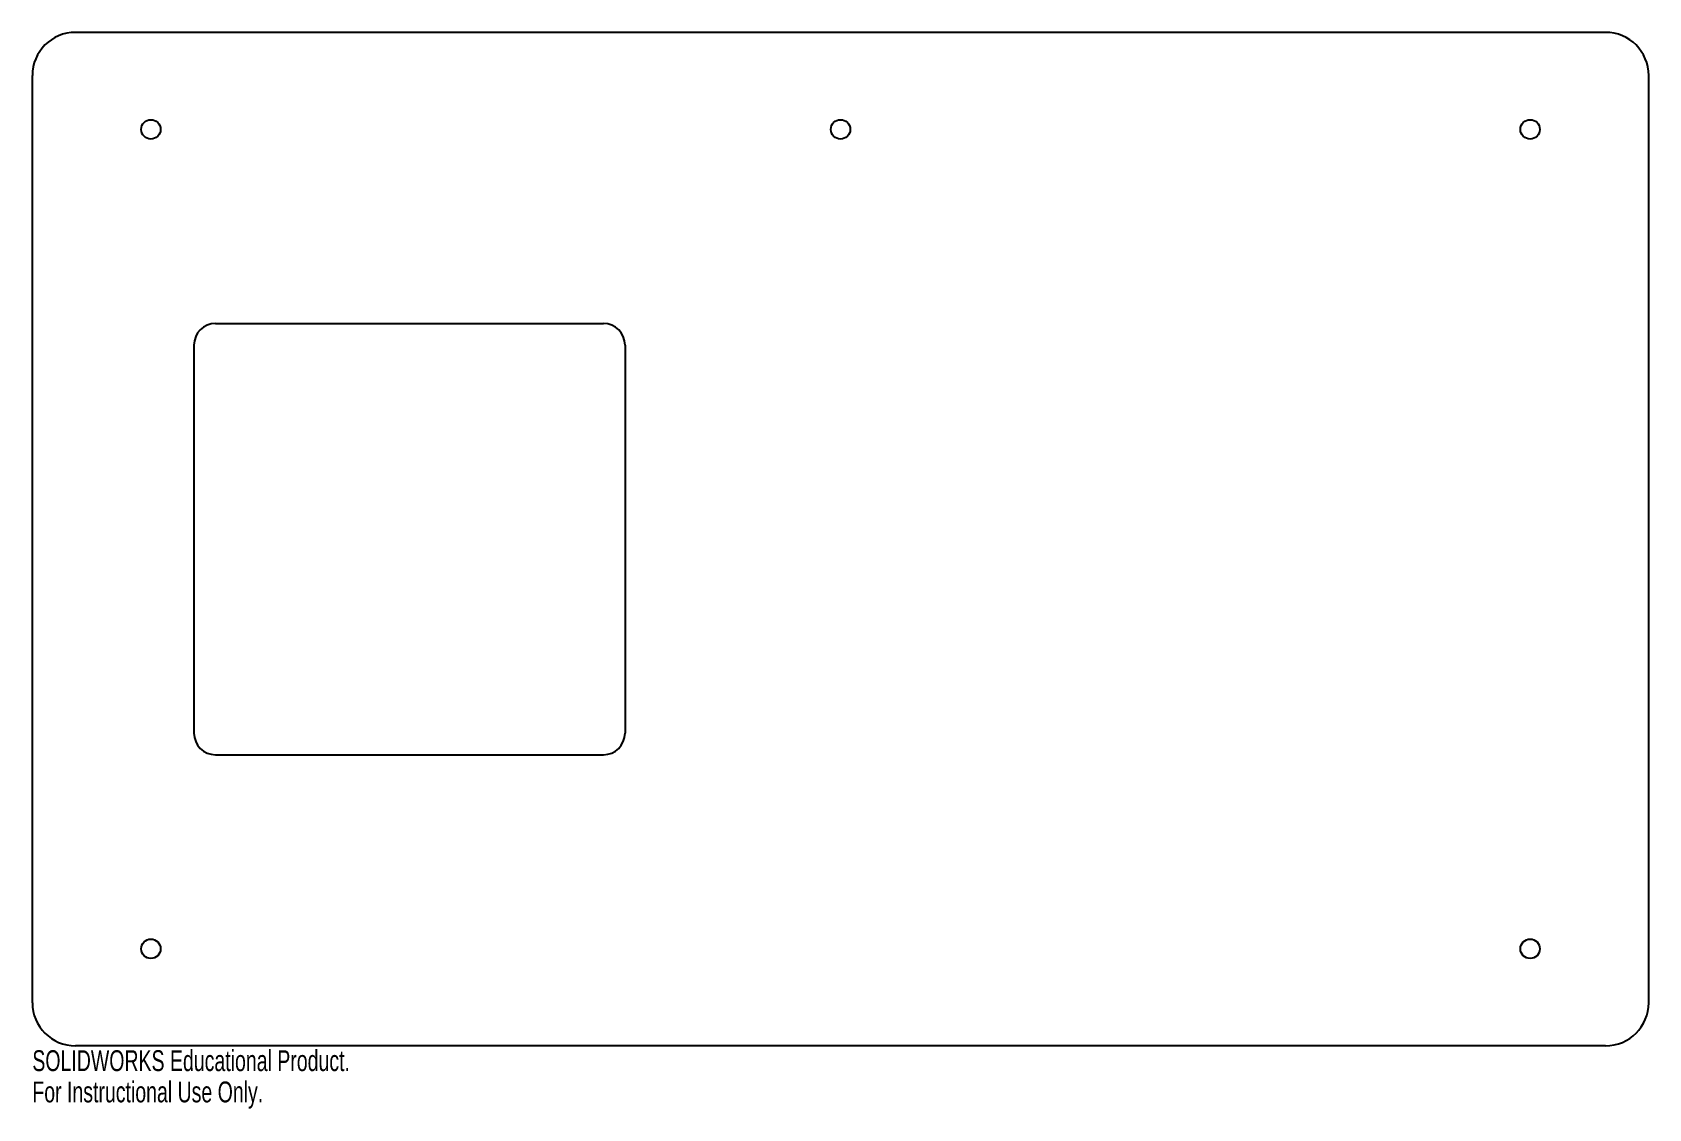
# Model space of a CAD drawing. Header units: millimetres. Extents: x -13 to 362, y -242 to 7.
import ezdxf

# ---------------------------------------------------------------- set-up
doc = ezdxf.new("R2010")
doc.units = ezdxf.units.MM
doc.styles.add('SLDTEXTSTYLE0', font='TXT', dxfattribs={"width": 0.7})

msp = doc.modelspace()

# ---------------------------------------------------------------- linework, layer by layer
at = {"color": 7, "linetype": 'Continuous'}
for p, q in [((352.47, 7.38), (-2.53, 7.38)), ((352.47, 7.38), (-2.53, 7.38)), ((-12.53, -217.62), (-12.53, -2.62)), ((-12.53, -217.62), (-12.53, -2.62)), ((362.47, -217.62), (362.47, -2.62)), ((362.47, -217.62), (362.47, -2.62)), ((29.97, -60.12), (119.97, -60.12)), ((24.97, -65.12), (24.97, -155.12)), ((124.97, -65.12), (124.97, -155.12)), ((29.97, -160.12), (119.97, -160.12)), ((352.47, -227.62), (-2.53, -227.62)), ((352.47, -227.62), (-2.53, -227.62))]:
    msp.add_line(p, q, dxfattribs=at)
for centre in [(14.97, -15.12), (14.97, -15.12), (174.97, -15.12), (174.97, -15.12), (334.97, -15.12), (334.97, -15.12), (14.97, -205.12), (14.97, -205.12), (334.97, -205.12), (334.97, -205.12)]:
    msp.add_circle(centre, 2.25, dxfattribs=at)
for centre, radius, start, end in [((-2.53, -2.62), 10, 90, 180), ((-2.53, -2.62), 10, 90, 180), ((352.47, -2.62), 10, 0, 90), ((352.47, -2.62), 10, 0, 90), ((29.97, -65.12), 5, 90, 180), ((119.97, -65.12), 5, 0, 90), ((29.97, -155.12), 5, 180, 270), ((119.97, -155.12), 5, 270, 0), ((-2.53, -217.62), 10, 180, 270), ((-2.53, -217.62), 10, 180, 270), ((352.47, -217.62), 10, 270, 0), ((352.47, -217.62), 10, 270, 0)]:
    msp.add_arc(centre, radius, start, end, dxfattribs=at)

# ---------------------------------------------------------------- texts
at = {"color": 7, "linetype": 'Continuous', "char_height": 4.8336, "attachment_point": 1, "style": 'SLDTEXTSTYLE0'}
for s, insert in [('SOLIDWORKS Educational Product.', (-12.53, -228.64)), ('For Instructional Use Only.', (-12.53, -235.89))]:
    msp.add_mtext(s, dxfattribs=dict(at, insert=insert))

doc.saveas('drawing.dxf')
